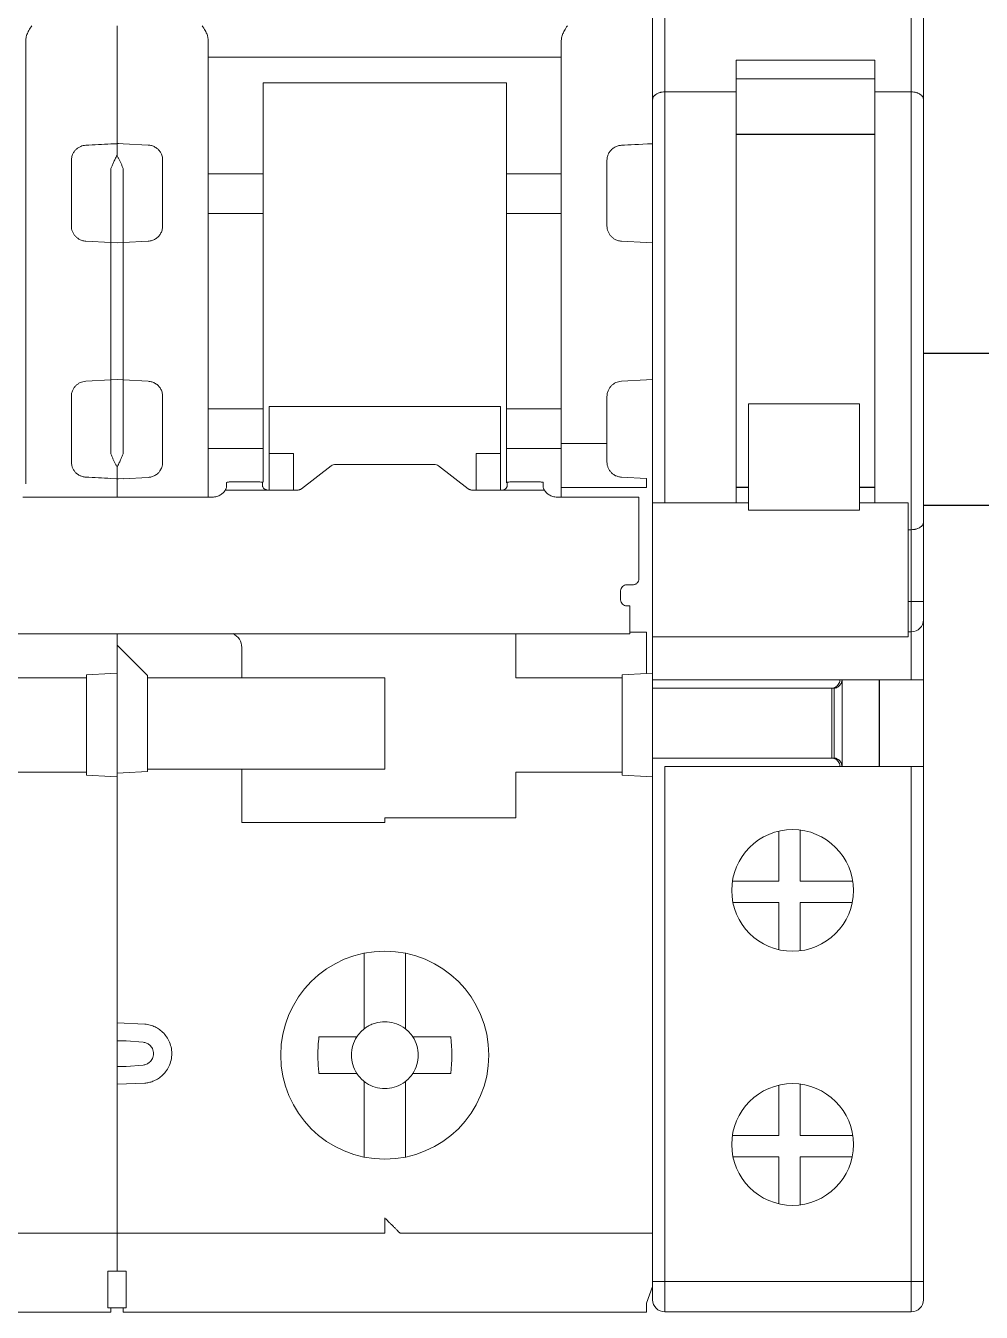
# Model space of a CAD drawing. Header units: millimetres. Extents: x 42222 to 59290, y 36233 to 38835.
# Drawn here: x 52105.05 to 52136.45, y 37369.91 to 37412.19 of the extents above; entities that cross this region are included whole.
import ezdxf

# ---------------------------------------------------------------- set-up
doc = ezdxf.new("R2010")
doc.units = ezdxf.units.MM
doc.set_wipeout_variables(frame=1)
doc.layers.add('004-PI-DIN Šina', color=3, linetype='Continuous')
doc.layers.add('SI-ORMAR-Oprema', color=30, linetype='Continuous', lineweight=5)

# ---------------------------------------------------------------- blocks, each defined once
blk = doc.blocks.new('*U138')
blk.add_lwpolyline([(540, -17.5), (540, 17.5), (0, 17.5), (0, -17.5)], close=True)
blk.add_lwpolyline([(0, -12.5), (540, -12.5)])
blk = doc.blocks.new('5SY4206')
blk.add_wipeout([(27361.124, 37300.705), (27361.124, 37302.455), (27361.324, 37303.004), (27361.324, 37303.305), (27378.524, 37303.305), (27378.524, 37303.155), (27378.924, 37303.155), (27378.924, 37303.305), (27396.124, 37303.305), (27396.324, 37302.455), (27396.324, 37214.355), (27396.124, 37213.805), (27396.124, 37213.505), (27378.924, 37213.505), (27378.924, 37213.655), (27378.524, 37213.655), (27378.524, 37213.505), (27361.324, 37213.505), (27361.324, 37213.806), (27361.124, 37214.355)])
for p, q in [((27378.724, 37255.788), (27378.724, 37254.546)), ((27393.324, 37254.757), (27381.724, 37254.757)), ((27378.724, 37254.546), (27378.724, 37251.912)), ((27383.524, 37253.086), (27383.524, 37253.911)), ((27391.524, 37253.911), (27383.524, 37253.911)), ((27391.524, 37253.911), (27391.524, 37253.086)), ((27383.524, 37253.086), (27383.524, 37250.922)), ((27391.524, 37250.922), (27391.524, 37253.086)), ((27378.524, 37251.902), (27378.705, 37251.911)), ((27378.77, 37251.912), (27378.742, 37251.913)), ((27378.924, 37251.907), (27378.77, 37251.912)), ((27379.75, 37251.866), (27378.924, 37251.909)), ((27379.75, 37251.866), (27379.75, 37251.86)), ((27396.324, 37251.529), (27396.324, 37248.655)), ((27378.524, 37251.093), (27378.524, 37248.665)), ((27378.924, 37248.664), (27378.924, 37251.095)), ((27381.724, 37250.922), (27383.524, 37250.922)), ((27383.524, 37250.922), (27383.524, 37249.611)), ((27391.524, 37249.611), (27391.524, 37250.922)), ((27391.524, 37250.922), (27393.324, 37250.922)), ((27383.524, 37249.611), (27381.724, 37249.611)), ((27383.524, 37249.611), (27383.524, 37243.199)), ((27391.524, 37243.199), (27391.524, 37249.611)), ((27393.324, 37249.611), (27391.524, 37249.611)), ((27378.524, 37248.665), (27377.698, 37248.709)), ((27378.524, 37248.665), (27378.724, 37248.655)), ((27378.924, 37248.664), (27378.724, 37248.653)), ((27379.75, 37248.707), (27378.924, 37248.664)), ((27395.298, 37248.709), (27396.124, 37248.665)), ((27396.124, 37248.665), (27396.324, 37248.655)), ((27377.698, 37244.101), (27378.524, 37244.145)), ((27378.724, 37244.155), (27378.524, 37244.145)), ((27378.524, 37244.145), (27378.524, 37241.717)), ((27378.724, 37244.157), (27378.924, 37244.146)), ((27378.924, 37244.146), (27379.75, 37244.103)), ((27378.924, 37241.715), (27378.924, 37244.146)), ((27396.124, 37244.145), (27395.298, 37244.101)), ((27396.324, 37244.155), (27396.124, 37244.145)), ((27396.324, 37244.155), (27396.324, 37242.982)), ((27383.724, 37241.725), (27383.724, 37243.276)), ((27383.724, 37243.276), (27391.324, 37243.276)), ((27391.324, 37243.276), (27391.324, 37241.725)), ((27391.524, 37243.277), (27391.519, 37243.277)), ((27381.724, 37243.199), (27383.524, 37243.199)), ((27383.524, 37243.199), (27383.524, 37241.888)), ((27391.524, 37241.888), (27391.524, 37243.199)), ((27391.524, 37243.199), (27393.324, 37243.199)), ((27394.824, 37242.055), (27393.324, 37242.055)), ((27383.524, 37241.888), (27381.724, 37241.888)), ((27383.524, 37241.888), (27383.524, 37240.785)), ((27383.724, 37241.725), (27384.524, 37241.725)), ((27383.724, 37240.523), (27383.724, 37241.725)), ((27384.524, 37241.725), (27384.524, 37240.523)), ((27390.524, 37241.725), (27391.324, 37241.725)), ((27390.524, 37240.523), (27390.524, 37241.725)), ((27391.324, 37241.725), (27391.324, 37240.523)), ((27391.524, 37240.764), (27391.524, 37241.888)), ((27391.524, 37241.888), (27393.324, 37241.888)), ((27384.783, 37240.568), (27385.766, 37241.321)), ((27385.907, 37241.366), (27389.141, 37241.366)), ((27389.283, 37241.321), (27390.266, 37240.568)), ((27378.705, 37240.899), (27378.524, 37240.908)), ((27378.724, 37240.898), (27378.724, 37240.293)), ((27378.77, 37240.898), (27378.924, 37240.903)), ((27378.924, 37240.901), (27379.75, 37240.944)), ((27378.924, 37240.903), (27378.924, 37240.901)), ((27382.324, 37240.7), (27382.324, 37240.778)), ((27383.307, 37240.796), (27382.524, 37240.796)), ((27383.507, 37240.778), (27383.507, 37240.7)), ((27391.541, 37240.7), (27391.541, 37240.778)), ((27392.525, 37240.796), (27391.741, 37240.796)), ((27392.725, 37240.778), (27392.725, 37240.7)), ((27393.324, 37240.305), (27393.324, 37240.728)), ((27395.298, 37240.952), (27396.124, 37240.908)), ((27381.724, 37240.576), (27381.724, 37240.293)), ((27382.282, 37240.523), (27383.707, 37240.523)), ((27384.641, 37240.523), (27383.707, 37240.523)), ((27391.341, 37240.523), (27390.407, 37240.523)), ((27392.766, 37240.523), (27391.341, 37240.523)), ((27396.124, 37240.608), (27393.324, 37240.608)), ((27375.625, 37240.293), (27381.824, 37240.293)), ((27393.225, 37240.293), (27395.874, 37240.293)), ((27395.874, 37240.293), (27395.874, 37239.68)), ((27395.874, 37237.615), (27395.874, 37239.023)), ((27395.674, 37237.415), (27395.474, 37237.415)), ((27395.274, 37237.216), (27395.274, 37236.917)), ((27396.324, 37237.022), (27396.324, 37236.855)), ((27395.474, 37236.718), (27395.574, 37236.718)), ((27395.574, 37236.628), (27395.574, 37236.718)), ((27396.324, 37236.705), (27396.324, 37234.507)), ((27365.974, 37235.807), (27391.474, 37235.807)), ((27378.724, 37235.807), (27378.724, 37235.431)), ((27391.474, 37235.807), (27395.575, 37235.807)), ((27391.824, 37235.807), (27391.824, 37234.355)), ((27396.124, 37235.855), (27395.574, 37235.855)), ((27396.124, 37235.855), (27396.124, 37234.497)), ((27378.724, 37235.431), (27378.924, 37235.231)), ((27378.724, 37234.507), (27378.724, 37235.431)), ((27378.924, 37235.231), (27379.724, 37234.431)), ((27382.824, 37234.355), (27382.824, 37235.355)), ((27377.724, 37234.455), (27378.524, 37234.497)), ((27377.724, 37234.455), (27377.724, 37234.355)), ((27378.724, 37234.507), (27378.524, 37234.497)), ((27378.724, 37234.507), (27378.724, 37231.255)), ((27379.724, 37234.431), (27379.724, 37234.355)), ((27395.324, 37234.455), (27396.124, 37234.497)), ((27395.324, 37234.355), (27395.324, 37234.455)), ((27396.324, 37234.507), (27396.124, 37234.497)), ((27396.324, 37234.507), (27396.324, 37231.103)), ((27374.624, 37234.355), (27377.724, 37234.355)), ((27377.724, 37234.355), (27377.724, 37231.255)), ((27379.724, 37234.355), (27382.824, 37234.355)), ((27379.724, 37234.355), (27379.724, 37231.355)), ((27383.224, 37234.355), (27382.824, 37234.355)), ((27387.524, 37234.355), (27383.224, 37234.355)), ((27387.524, 37231.355), (27387.524, 37234.355)), ((27392.224, 37234.355), (27391.824, 37234.355)), ((27392.224, 37234.355), (27395.324, 37234.355)), ((27395.324, 37231.255), (27395.324, 37234.355)), ((27396.329, 37232.055), (27396.324, 37232.055)), ((27377.724, 37231.255), (27374.624, 37231.255)), ((27377.724, 37231.155), (27377.724, 37231.255)), ((27378.524, 37231.113), (27377.724, 37231.155)), ((27378.524, 37231.113), (27378.724, 37231.103)), ((27378.724, 37231.226), (27378.724, 37231.255)), ((27378.724, 37231.226), (27378.924, 37231.237)), ((27378.724, 37231.226), (27378.724, 37231.103)), ((27378.724, 37223.331), (27378.724, 37231.103)), ((27379.724, 37231.279), (27378.924, 37231.237)), ((27379.724, 37231.355), (27379.724, 37231.279)), ((27382.824, 37231.355), (27379.724, 37231.355)), ((27382.824, 37229.605), (27382.824, 37231.355)), ((27382.824, 37231.355), (27383.224, 37231.355)), ((27383.224, 37231.355), (27387.524, 37231.355)), ((27392.224, 37231.255), (27391.824, 37231.255)), ((27391.824, 37229.755), (27391.824, 37231.255)), ((27392.224, 37231.255), (27395.324, 37231.255)), ((27395.324, 37231.155), (27395.324, 37231.255)), ((27396.124, 37231.113), (27395.324, 37231.155)), ((27396.324, 37231.103), (27396.124, 37231.113)), ((27396.324, 37231.103), (27396.324, 37216.955)), ((27387.524, 37229.755), (27387.524, 37229.605)), ((27387.524, 37229.755), (27391.824, 37229.755)), ((27387.524, 37229.605), (27382.824, 37229.605)), ((27396.324, 37227.455), (27396.329, 37227.455)), ((27386.849, 37225.306), (27386.849, 37225.231)), ((27386.849, 37225.231), (27386.849, 37223.111)), ((27388.199, 37225.231), (27388.199, 37225.306)), ((27388.199, 37222.824), (27388.199, 37225.231)), ((27378.724, 37223.331), (27378.724, 37220.679)), ((27379.634, 37222.976), (27378.724, 37223.014)), ((27385.36, 37222.555), (27386.218, 37222.555)), ((27389.688, 37222.555), (27388.83, 37222.555)), ((27379.024, 37222.427), (27379.582, 37222.379)), ((27379.024, 37221.583), (27379.582, 37221.631)), ((27386.218, 37221.355), (27385.36, 37221.355)), ((27389.688, 37221.355), (27388.83, 37221.355)), ((27378.724, 37220.996), (27379.634, 37221.034)), ((27378.724, 37216.955), (27378.724, 37220.679)), ((27386.849, 37220.799), (27386.849, 37218.679)), ((27388.199, 37218.679), (27388.199, 37220.799)), ((27386.849, 37218.679), (27386.849, 37218.604)), ((27388.199, 37218.604), (27388.199, 37218.679)), ((27378.724, 37216.955), (27378.724, 37214.855)), ((27396.324, 37216.955), (27396.324, 37214.355)), ((27378.724, 37216.105), (27370.424, 37216.105)), ((27387.524, 37216.105), (27378.724, 37216.105)), ((27396.324, 37216.105), (27388.024, 37216.105)), ((27379.024, 37214.855), (27378.424, 37214.855)), ((27396.324, 37214.355), (27396.124, 37213.805)), ((27378.524, 37213.505), (27373.744, 37213.505)), ((27378.524, 37213.655), (27378.424, 37213.655)), ((27378.924, 37213.655), (27378.524, 37213.655)), ((27379.024, 37213.655), (27378.924, 37213.655)), ((27383.724, 37213.505), (27378.924, 37213.505)), ((27383.724, 37213.505), (27391.344, 37213.505)), ((27396.124, 37213.505), (27391.344, 37213.505))]:
    blk.add_line(p, q)
blk.add_circle((27387.524, 37221.955), 3.418)
for centre, radius, start, end in [((27382.324, 37235.355), 0.5, 0, 64.7859), ((27387.524, 37221.955), 1.1, 136.9319, 146.9443), ((27387.524, 37221.955), 1.1, 135, 136.9319), ((27387.524, 37221.955), 1.1, 133.0681, 135), ((27387.524, 37221.955), 1.1, 123.0557, 133.0681), ((27387.524, 37221.955), 1.1, 46.9319, 56.9443), ((27387.524, 37221.955), 1.1, 45, 46.9319), ((27387.524, 37221.955), 1.1, 43.0681, 45), ((27387.524, 37221.955), 1.1, 33.0557, 43.0681), ((27387.524, 37221.955), 1.1, 213.0557, 223.0681), ((27387.524, 37221.955), 1.1, 316.9319, 326.9443), ((27387.524, 37221.955), 1.1, 223.0681, 225), ((27387.524, 37221.955), 1.1, 225, 226.9319), ((27387.524, 37221.955), 1.1, 226.9319, 236.9443), ((27387.524, 37221.955), 1.1, 303.0557, 313.0681), ((27387.524, 37221.955), 1.1, 313.0681, 315), ((27387.524, 37221.955), 1.1, 315, 316.9319)]:
    blk.add_arc(centre, radius, start, end)
for points, knots in [([(27375.724, 37255.298), (27375.725, 37255.319), (27375.727, 37255.362), (27375.742, 37255.429), (27375.763, 37255.495), (27375.793, 37255.562), (27375.844, 37255.661), (27375.891, 37255.735), (27375.924, 37255.788)], [0, 0, 0, 0, 0.117446, 0.242847, 0.378002, 0.506391, 0.652474, 1, 1, 1, 1]), ([(27381.524, 37255.788), (27381.558, 37255.735), (27381.605, 37255.66), (27381.656, 37255.561), (27381.69, 37255.484), (27381.717, 37255.397), (27381.722, 37255.33), (27381.724, 37255.298)], [0, 0, 0, 0, 0.350596, 0.493868, 0.625405, 0.821427, 1, 1, 1, 1]), ([(27393.324, 37255.298), (27393.325, 37255.319), (27393.327, 37255.362), (27393.342, 37255.429), (27393.363, 37255.495), (27393.393, 37255.562), (27393.444, 37255.661), (27393.491, 37255.735), (27393.524, 37255.788)], [0, 0, 0, 0, 0.117336, 0.242611, 0.377617, 0.505972, 0.652001, 1, 1, 1, 1]), ([(27396.324, 37255.788), (27396.324, 37255.756), (27396.324, 37255.691), (27396.324, 37255.596), (27396.324, 37255.501), (27396.324, 37255.374), (27396.324, 37255.217), (27396.324, 37255.041), (27396.324, 37254.881), (27396.324, 37254.744), (27396.324, 37254.629), (27396.324, 37254.574), (27396.324, 37254.546)], [0, 0, 0, 0, 0.061391, 0.122427, 0.18342, 0.24468, 0.372209, 0.500076, 0.627605, 0.755472, 0.877481, 1, 1, 1, 1]), ([(27375.724, 37255.144), (27375.724, 37255.154), (27375.724, 37255.173), (27375.724, 37255.209), (27375.724, 37255.25), (27375.724, 37255.282), (27375.724, 37255.298)], [0, 0, 0, 0, 0.251193, 0.5, 0.748807, 1, 1, 1, 1]), ([(27375.724, 37252.082), (27375.724, 37252.166), (27375.724, 37252.332), (27375.724, 37252.574), (27375.724, 37252.808), (27375.724, 37253.036), (27375.724, 37253.256), (27375.724, 37253.469), (27375.724, 37253.674), (27375.724, 37253.938), (27375.724, 37254.248), (27375.724, 37254.584), (27375.724, 37254.887), (27375.724, 37255.058), (27375.724, 37255.144)], [0, 0, 0, 0, 0.062754, 0.125301, 0.187708, 0.250043, 0.312375, 0.374772, 0.437302, 0.500033, 0.625237, 0.749935, 0.874674, 1, 1, 1, 1]), ([(27381.724, 37255.298), (27381.724, 37255.282), (27381.724, 37255.25), (27381.724, 37255.209), (27381.724, 37255.173), (27381.724, 37255.154), (27381.724, 37255.144)], [0, 0, 0, 0, 0.251193, 0.5, 0.748807, 1, 1, 1, 1]), ([(27381.724, 37255.144), (27381.724, 37255.104), (27381.724, 37255.023), (27381.724, 37254.891), (27381.724, 37254.752), (27381.724, 37254.604), (27381.724, 37254.448), (27381.724, 37254.284), (27381.724, 37254.112), (27381.724, 37253.871), (27381.724, 37253.552), (27381.724, 37253.141), (27381.724, 37252.703), (27381.724, 37252.391), (27381.724, 37252.234)], [0, 0, 0, 0, 0.062736, 0.125281, 0.187695, 0.250043, 0.312387, 0.374792, 0.437318, 0.500031, 0.625212, 0.749931, 0.874692, 1, 1, 1, 1]), ([(27393.324, 37255.144), (27393.324, 37255.154), (27393.324, 37255.173), (27393.324, 37255.209), (27393.324, 37255.25), (27393.324, 37255.282), (27393.324, 37255.298)], [0, 0, 0, 0, 0.251193, 0.5, 0.748807, 1, 1, 1, 1]), ([(27393.324, 37252.082), (27393.324, 37252.166), (27393.324, 37252.332), (27393.324, 37252.574), (27393.324, 37252.808), (27393.324, 37253.036), (27393.324, 37253.256), (27393.324, 37253.469), (27393.324, 37253.674), (27393.324, 37253.938), (27393.324, 37254.248), (27393.324, 37254.584), (27393.324, 37254.887), (27393.324, 37255.058), (27393.324, 37255.144)], [0, 0, 0, 0, 0.062754, 0.125301, 0.187708, 0.250043, 0.312375, 0.374772, 0.437302, 0.500033, 0.625237, 0.749935, 0.874674, 1, 1, 1, 1]), ([(27396.324, 37254.546), (27396.324, 37254.509), (27396.324, 37254.436), (27396.324, 37254.316), (27396.324, 37254.189), (27396.324, 37254.055), (27396.324, 37253.914), (27396.324, 37253.765), (27396.324, 37253.609), (27396.324, 37253.391), (27396.324, 37253.102), (27396.324, 37252.73), (27396.324, 37252.335), (27396.324, 37252.052), (27396.324, 37251.911)], [0, 0, 0, 0, 0.062728, 0.125272, 0.18769, 0.250045, 0.312396, 0.374803, 0.437328, 0.500029, 0.625194, 0.749922, 0.874696, 1, 1, 1, 1]), ([(27381.724, 37252.234), (27381.724, 37252.17), (27381.724, 37252.042), (27381.724, 37251.844), (27381.724, 37251.641), (27381.724, 37251.434), (27381.724, 37251.221), (27381.724, 37251.004), (27381.724, 37250.783), (27381.724, 37250.632), (27381.724, 37250.556)], [0, 0, 0, 0, 0.12575, 0.250858, 0.375537, 0.5, 0.624463, 0.749142, 0.87425, 1, 1, 1, 1]), ([(27375.724, 37250.689), (27375.724, 37250.76), (27375.724, 37250.902), (27375.724, 37251.11), (27375.724, 37251.314), (27375.724, 37251.513), (27375.724, 37251.708), (27375.724, 37251.898), (27375.724, 37252.021), (27375.724, 37252.082)], [0, 0, 0, 0, 0.143512, 0.28637, 0.428834, 0.571166, 0.71363, 0.856488, 1, 1, 1, 1]), ([(27377.224, 37251.359), (27377.225, 37251.382), (27377.227, 37251.427), (27377.241, 37251.493), (27377.267, 37251.567), (27377.309, 37251.644), (27377.372, 37251.718), (27377.446, 37251.778), (27377.527, 37251.821), (27377.611, 37251.849), (27377.669, 37251.855), (27377.698, 37251.858)], [0, 0, 0, 0, 0.093221, 0.185813, 0.279137, 0.41434, 0.546905, 0.668022, 0.785627, 0.893606, 1, 1, 1, 1]), ([(27380.224, 37251.368), (27380.223, 37251.39), (27380.222, 37251.435), (27380.207, 37251.502), (27380.182, 37251.575), (27380.139, 37251.652), (27380.07, 37251.734), (27379.978, 37251.803), (27379.866, 37251.852), (27379.788, 37251.861), (27379.75, 37251.866)], [0, 0, 0, 0, 0.092601, 0.18543, 0.278489, 0.413813, 0.545287, 0.709927, 0.860804, 1, 1, 1, 1]), ([(27393.324, 37250.689), (27393.324, 37250.76), (27393.324, 37250.902), (27393.324, 37251.11), (27393.324, 37251.314), (27393.324, 37251.513), (27393.324, 37251.708), (27393.324, 37251.898), (27393.324, 37252.021), (27393.324, 37252.082)], [0, 0, 0, 0, 0.143512, 0.28637, 0.428834, 0.571166, 0.71363, 0.856488, 1, 1, 1, 1]), ([(27395.298, 37251.858), (27395.28, 37251.857), (27395.242, 37251.854), (27395.186, 37251.841), (27395.131, 37251.821), (27395.076, 37251.795), (27395.024, 37251.76), (27394.969, 37251.713), (27394.911, 37251.647), (27394.863, 37251.56), (27394.83, 37251.46), (27394.826, 37251.393), (27394.824, 37251.359)], [0, 0, 0, 0, 0.067869, 0.138425, 0.211987, 0.288836, 0.369219, 0.453352, 0.573685, 0.721104, 0.860335, 1, 1, 1, 1]), ([(27378.524, 37251.093), (27378.537, 37251.124), (27378.564, 37251.194), (27378.61, 37251.3), (27378.664, 37251.416), (27378.703, 37251.49), (27378.724, 37251.529)], [0, 0, 0, 0, 0.193415, 0.424448, 0.693252, 1, 1, 1, 1]), ([(27378.924, 37251.095), (27378.912, 37251.126), (27378.887, 37251.19), (27378.848, 37251.281), (27378.808, 37251.368), (27378.766, 37251.452), (27378.738, 37251.504), (27378.724, 37251.53)], [0, 0, 0, 0, 0.194202, 0.390464, 0.589612, 0.792498, 1, 1, 1, 1]), ([(27394.824, 37251.359), (27394.824, 37251.293), (27394.824, 37251.162), (27394.824, 37250.961), (27394.824, 37250.824), (27394.824, 37250.755)], [0, 0, 0, 0, 0.333419, 0.666581, 1, 1, 1, 1]), ([(27375.724, 37242.121), (27375.724, 37242.235), (27375.724, 37242.463), (27375.724, 37242.809), (27375.724, 37243.157), (27375.724, 37243.507), (27375.724, 37243.86), (27375.724, 37244.457), (27375.724, 37245.305), (27375.724, 37246.405), (27375.724, 37247.505), (27375.724, 37248.472), (27375.724, 37249.303), (27375.724, 37250.003), (27375.724, 37250.46), (27375.724, 37250.689)], [0, 0, 0, 0, 0.041431, 0.082793, 0.124119, 0.165441, 0.206793, 0.248207, 0.374079, 0.500012, 0.625883, 0.751817, 0.834548, 0.917188, 1, 1, 1, 1]), ([(27381.724, 37250.556), (27381.724, 37250.446), (27381.724, 37250.224), (27381.724, 37249.889), (27381.724, 37249.551), (27381.724, 37249.211), (27381.724, 37248.868), (27381.724, 37248.29), (27381.724, 37247.469), (27381.724, 37246.405), (27381.724, 37245.341), (27381.724, 37244.405), (27381.724, 37243.599), (27381.724, 37242.919), (27381.724, 37242.476), (27381.724, 37242.254)], [0, 0, 0, 0, 0.041447, 0.082829, 0.124176, 0.16552, 0.206891, 0.248321, 0.374134, 0.500011, 0.625824, 0.751702, 0.834467, 0.91715, 1, 1, 1, 1]), ([(27393.324, 37242.121), (27393.324, 37242.235), (27393.324, 37242.463), (27393.324, 37242.809), (27393.324, 37243.157), (27393.324, 37243.507), (27393.324, 37243.86), (27393.324, 37244.457), (27393.324, 37245.305), (27393.324, 37246.405), (27393.324, 37247.505), (27393.324, 37248.472), (27393.324, 37249.303), (27393.324, 37250.003), (27393.324, 37250.46), (27393.324, 37250.689)], [0, 0, 0, 0, 0.041431, 0.082793, 0.124119, 0.165441, 0.206793, 0.248207, 0.374079, 0.500012, 0.625883, 0.751817, 0.834548, 0.917188, 1, 1, 1, 1]), ([(27394.824, 37250.755), (27394.824, 37250.654), (27394.824, 37250.451), (27394.824, 37250.143), (27394.824, 37249.834), (27394.824, 37249.522), (27394.824, 37249.313), (27394.824, 37249.208)], [0, 0, 0, 0, 0.200123, 0.400061, 0.599939, 0.799877, 1, 1, 1, 1]), ([(27377.698, 37248.709), (27377.677, 37248.71), (27377.635, 37248.714), (27377.574, 37248.73), (27377.506, 37248.756), (27377.433, 37248.798), (27377.361, 37248.86), (27377.301, 37248.935), (27377.258, 37249.02), (27377.229, 37249.112), (27377.226, 37249.176), (27377.224, 37249.208)], [0, 0, 0, 0, 0.082209, 0.16366, 0.245689, 0.369303, 0.493372, 0.618767, 0.744744, 0.872104, 1, 1, 1, 1]), ([(27379.75, 37248.707), (27379.771, 37248.709), (27379.812, 37248.712), (27379.873, 37248.727), (27379.931, 37248.75), (27379.987, 37248.779), (27380.039, 37248.816), (27380.098, 37248.87), (27380.16, 37248.951), (27380.213, 37249.069), (27380.22, 37249.159), (27380.224, 37249.206)], [0, 0, 0, 0, 0.080411, 0.161533, 0.243405, 0.326066, 0.409552, 0.493901, 0.642123, 0.810797, 1, 1, 1, 1]), ([(27395.298, 37248.709), (27395.277, 37248.71), (27395.235, 37248.714), (27395.174, 37248.73), (27395.106, 37248.756), (27395.033, 37248.798), (27394.961, 37248.86), (27394.901, 37248.935), (27394.858, 37249.02), (27394.829, 37249.112), (27394.826, 37249.176), (27394.824, 37249.208)], [0, 0, 0, 0, 0.082209, 0.16366, 0.245689, 0.369303, 0.493372, 0.618767, 0.744744, 0.872104, 1, 1, 1, 1]), ([(27378.524, 37248.665), (27378.524, 37248.558), (27378.524, 37248.345), (27378.524, 37248.023), (27378.524, 37247.701), (27378.524, 37247.378), (27378.524, 37247.054), (27378.524, 37246.73), (27378.524, 37246.324), (27378.524, 37245.837), (27378.524, 37245.271), (27378.524, 37244.706), (27378.524, 37244.332), (27378.524, 37244.145)], [0, 0, 0, 0, 0.071556, 0.142997, 0.214365, 0.285706, 0.357065, 0.428486, 0.500013, 0.625062, 0.749916, 0.874816, 1, 1, 1, 1]), ([(27396.324, 37248.655), (27396.324, 37248.549), (27396.324, 37248.336), (27396.324, 37248.016), (27396.324, 37247.696), (27396.324, 37247.374), (27396.324, 37247.052), (27396.324, 37246.729), (27396.324, 37246.324), (27396.324, 37245.839), (27396.324, 37245.275), (27396.324, 37244.713), (27396.324, 37244.341), (27396.324, 37244.155)], [0, 0, 0, 0, 0.071572, 0.143012, 0.214372, 0.285701, 0.357051, 0.428472, 0.500015, 0.625079, 0.749917, 0.8748, 1, 1, 1, 1]), ([(27380.224, 37243.604), (27380.223, 37243.628), (27380.221, 37243.675), (27380.206, 37243.743), (27380.183, 37243.805), (27380.155, 37243.86), (27380.122, 37243.908), (27380.07, 37243.969), (27379.99, 37244.033), (27379.874, 37244.088), (27379.791, 37244.098), (27379.75, 37244.103)], [0, 0, 0, 0, 0.097376, 0.189595, 0.276665, 0.358598, 0.435408, 0.507112, 0.674555, 0.83875, 1, 1, 1, 1]), ([(27377.224, 37243.602), (27377.225, 37243.623), (27377.227, 37243.666), (27377.239, 37243.729), (27377.263, 37243.799), (27377.302, 37243.875), (27377.361, 37243.95), (27377.433, 37244.012), (27377.515, 37244.059), (27377.604, 37244.091), (27377.667, 37244.098), (27377.698, 37244.101)], [0, 0, 0, 0, 0.085573, 0.170275, 0.255463, 0.381339, 0.506835, 0.630803, 0.754517, 0.877108, 1, 1, 1, 1]), ([(27394.824, 37243.602), (27394.825, 37243.623), (27394.827, 37243.666), (27394.839, 37243.729), (27394.863, 37243.799), (27394.902, 37243.875), (27394.961, 37243.95), (27395.033, 37244.012), (27395.115, 37244.059), (27395.204, 37244.091), (27395.267, 37244.098), (27395.298, 37244.101)], [0, 0, 0, 0, 0.085573, 0.170275, 0.255463, 0.381339, 0.506835, 0.630803, 0.754517, 0.877108, 1, 1, 1, 1]), ([(27394.824, 37243.602), (27394.824, 37243.497), (27394.824, 37243.288), (27394.824, 37242.976), (27394.824, 37242.667), (27394.824, 37242.359), (27394.824, 37242.156), (27394.824, 37242.055)], [0, 0, 0, 0, 0.200123, 0.400061, 0.599939, 0.799877, 1, 1, 1, 1]), ([(27396.324, 37243.005), (27396.324, 37242.991), (27396.324, 37242.963), (27396.324, 37242.74), (27396.324, 37242.392), (27396.324, 37241.935), (27396.324, 37241.553), (27396.324, 37241.281)], [0, 0, 0, 0, 0.201961, 0.403921, 0.605881, 0.807842, 1, 1, 1, 1]), ([(27375.724, 37240.728), (27375.724, 37240.789), (27375.724, 37240.912), (27375.724, 37241.102), (27375.724, 37241.297), (27375.724, 37241.496), (27375.724, 37241.7), (27375.724, 37241.908), (27375.724, 37242.05), (27375.724, 37242.121)], [0, 0, 0, 0, 0.143512, 0.28637, 0.428834, 0.571166, 0.71363, 0.856488, 1, 1, 1, 1]), ([(27381.724, 37242.254), (27381.724, 37242.178), (27381.724, 37242.027), (27381.724, 37241.806), (27381.724, 37241.589), (27381.724, 37241.376), (27381.724, 37241.169), (27381.724, 37240.966), (27381.724, 37240.768), (27381.724, 37240.64), (27381.724, 37240.576)], [0, 0, 0, 0, 0.12575, 0.250858, 0.375537, 0.5, 0.624463, 0.749142, 0.87425, 1, 1, 1, 1]), ([(27393.324, 37240.728), (27393.324, 37240.789), (27393.324, 37240.912), (27393.324, 37241.102), (27393.324, 37241.297), (27393.324, 37241.496), (27393.324, 37241.7), (27393.324, 37241.908), (27393.324, 37242.05), (27393.324, 37242.121)], [0, 0, 0, 0, 0.143512, 0.28637, 0.428834, 0.571166, 0.71363, 0.856488, 1, 1, 1, 1]), ([(27394.824, 37242.055), (27394.824, 37241.986), (27394.824, 37241.849), (27394.824, 37241.648), (27394.824, 37241.517), (27394.824, 37241.451)], [0, 0, 0, 0, 0.333419, 0.666581, 1, 1, 1, 1]), ([(27378.524, 37241.717), (27378.537, 37241.685), (27378.562, 37241.622), (27378.601, 37241.531), (27378.641, 37241.443), (27378.682, 37241.359), (27378.71, 37241.307), (27378.724, 37241.281)], [0, 0, 0, 0, 0.1942, 0.390457, 0.5896, 0.792488, 1, 1, 1, 1]), ([(27378.924, 37241.715), (27378.912, 37241.684), (27378.884, 37241.615), (27378.838, 37241.509), (27378.784, 37241.392), (27378.745, 37241.319), (27378.724, 37241.28)], [0, 0, 0, 0, 0.193384, 0.424408, 0.693222, 1, 1, 1, 1]), ([(27377.698, 37240.952), (27377.679, 37240.953), (27377.64, 37240.957), (27377.584, 37240.97), (27377.518, 37240.993), (27377.446, 37241.032), (27377.372, 37241.092), (27377.309, 37241.166), (27377.262, 37241.253), (27377.23, 37241.349), (27377.226, 37241.417), (27377.224, 37241.451)], [0, 0, 0, 0, 0.070996, 0.142095, 0.214573, 0.332083, 0.453298, 0.585758, 0.72107, 0.860537, 1, 1, 1, 1]), ([(27379.75, 37240.944), (27379.769, 37240.946), (27379.807, 37240.949), (27379.863, 37240.962), (27379.919, 37240.981), (27379.973, 37241.008), (27380.026, 37241.043), (27380.083, 37241.091), (27380.146, 37241.166), (27380.193, 37241.259), (27380.22, 37241.356), (27380.223, 37241.413), (27380.224, 37241.442)], [0, 0, 0, 0, 0.068374, 0.139376, 0.213318, 0.290476, 0.371092, 0.45538, 0.587276, 0.76147, 0.88059, 1, 1, 1, 1]), ([(27395.298, 37240.952), (27395.279, 37240.953), (27395.24, 37240.957), (27395.184, 37240.97), (27395.118, 37240.993), (27395.046, 37241.032), (27394.972, 37241.092), (27394.909, 37241.166), (27394.862, 37241.253), (27394.83, 37241.349), (27394.826, 37241.417), (27394.824, 37241.451)], [0, 0, 0, 0, 0.070997, 0.142096, 0.214572, 0.332081, 0.453288, 0.585757, 0.721078, 0.860541, 1, 1, 1, 1]), ([(27382.324, 37240.778), (27382.324, 37240.783), (27382.346, 37240.787), (27382.42, 37240.794), (27382.472, 37240.796), (27382.524, 37240.796)], [0, 0, 0, 0, 0.5, 0.5, 1, 1, 1, 1]), ([(27383.507, 37240.778), (27383.506, 37240.779), (27383.505, 37240.782), (27383.493, 37240.785), (27383.475, 37240.788), (27383.442, 37240.791), (27383.386, 37240.795), (27383.334, 37240.795), (27383.307, 37240.796)], [0, 0, 0, 0, 0.128148, 0.251094, 0.373747, 0.501054, 0.748354, 1, 1, 1, 1]), ([(27391.541, 37240.778), (27391.541, 37240.783), (27391.563, 37240.787), (27391.637, 37240.794), (27391.689, 37240.796), (27391.741, 37240.796)], [0, 0, 0, 0, 0.5, 0.5, 1, 1, 1, 1]), ([(27392.725, 37240.778), (27392.724, 37240.779), (27392.722, 37240.782), (27392.711, 37240.785), (27392.692, 37240.788), (27392.659, 37240.791), (27392.604, 37240.795), (27392.551, 37240.795), (27392.525, 37240.796)], [0, 0, 0, 0, 0.128148, 0.251094, 0.373747, 0.501054, 0.748354, 1, 1, 1, 1]), ([(27396.324, 37240.899), (27396.324, 37240.828), (27396.324, 37240.685), (27396.324, 37240.479), (27396.324, 37240.278), (27396.324, 37240.083), (27396.324, 37239.894), (27396.324, 37239.711), (27396.324, 37239.535), (27396.324, 37239.308), (27396.324, 37239.042), (27396.324, 37238.751), (27396.324, 37238.488), (27396.324, 37238.339), (27396.324, 37238.264)], [0, 0, 0, 0, 0.062728, 0.125272, 0.18769, 0.250045, 0.312396, 0.374803, 0.437328, 0.500029, 0.625194, 0.749922, 0.874696, 1, 1, 1, 1]), ([(27382.282, 37240.523), (27382.271, 37240.506), (27382.25, 37240.473), (27382.207, 37240.428), (27382.157, 37240.388), (27382.08, 37240.344), (27381.969, 37240.302), (27381.873, 37240.296), (27381.824, 37240.293)], [0, 0, 0, 0, 0.126929, 0.250928, 0.374602, 0.500576, 0.748126, 1, 1, 1, 1]), ([(27382.324, 37240.649), (27382.323, 37240.641), (27382.323, 37240.624), (27382.314, 37240.593), (27382.302, 37240.559), (27382.289, 37240.535), (27382.282, 37240.523)], [0, 0, 0, 0, 0.256458, 0.506841, 0.753776, 1, 1, 1, 1]), ([(27383.707, 37240.523), (27383.694, 37240.524), (27383.667, 37240.525), (27383.628, 37240.534), (27383.594, 37240.548), (27383.554, 37240.572), (27383.515, 37240.61), (27383.51, 37240.636), (27383.507, 37240.649)], [0, 0, 0, 0, 0.128818, 0.251822, 0.37424, 0.501366, 0.746636, 1, 1, 1, 1]), ([(27384.783, 37240.568), (27384.773, 37240.561), (27384.753, 37240.548), (27384.718, 37240.534), (27384.681, 37240.525), (27384.655, 37240.524), (27384.641, 37240.523)], [0, 0, 0, 0, 0.25487, 0.5, 0.74513, 1, 1, 1, 1]), ([(27390.407, 37240.523), (27390.394, 37240.524), (27390.368, 37240.525), (27390.33, 37240.534), (27390.295, 37240.548), (27390.276, 37240.561), (27390.266, 37240.568)], [0, 0, 0, 0, 0.25487, 0.5, 0.74513, 1, 1, 1, 1]), ([(27391.541, 37240.649), (27391.541, 37240.643), (27391.539, 37240.63), (27391.528, 37240.609), (27391.51, 37240.587), (27391.477, 37240.56), (27391.422, 37240.53), (27391.368, 37240.525), (27391.341, 37240.523)], [0, 0, 0, 0, 0.130698, 0.254597, 0.376443, 0.501216, 0.749391, 1, 1, 1, 1]), ([(27392.766, 37240.523), (27392.76, 37240.535), (27392.747, 37240.559), (27392.734, 37240.593), (27392.726, 37240.624), (27392.725, 37240.641), (27392.725, 37240.649)], [0, 0, 0, 0, 0.246224, 0.493159, 0.743542, 1, 1, 1, 1]), ([(27393.225, 37240.293), (27393.2, 37240.294), (27393.152, 37240.296), (27393.081, 37240.308), (27393.013, 37240.328), (27392.929, 37240.363), (27392.835, 37240.425), (27392.789, 37240.49), (27392.766, 37240.523)], [0, 0, 0, 0, 0.126929, 0.250928, 0.374602, 0.500576, 0.748126, 1, 1, 1, 1]), ([(27396.324, 37238.264), (27396.324, 37238.251), (27396.324, 37238.224), (27396.324, 37238.177), (27396.324, 37238.124), (27396.324, 37238.044), (27396.324, 37237.929), (27396.324, 37237.769), (27396.324, 37237.593), (27396.324, 37237.407), (27396.324, 37237.215), (27396.324, 37237.086), (27396.324, 37237.022)], [0, 0, 0, 0, 0.061391, 0.122427, 0.18342, 0.24468, 0.372209, 0.500076, 0.627605, 0.755472, 0.877481, 1, 1, 1, 1]), ([(27395.474, 37237.415), (27395.422, 37237.415), (27395.37, 37237.394), (27395.296, 37237.32), (27395.274, 37237.268), (27395.274, 37237.216)], [0, 0, 0, 0, 0.5, 0.5, 1, 1, 1, 1]), ([(27395.674, 37237.415), (27395.688, 37237.416), (27395.714, 37237.418), (27395.752, 37237.429), (27395.786, 37237.448), (27395.826, 37237.481), (27395.866, 37237.536), (27395.871, 37237.588), (27395.874, 37237.615)], [0, 0, 0, 0, 0.128148, 0.251094, 0.373747, 0.501054, 0.748354, 1, 1, 1, 1]), ([(27395.274, 37236.917), (27395.274, 37236.865), (27395.296, 37236.813), (27395.37, 37236.74), (27395.422, 37236.718), (27395.474, 37236.718)], [0, 0, 0, 0, 0.5, 0.5, 1, 1, 1, 1]), ([(27395.574, 37236.628), (27395.574, 37236.512), (27395.574, 37236.279), (27395.574, 37236.002), (27395.574, 37235.83), (27395.574, 37235.822), (27395.575, 37235.807)], [0, 0, 0, 0, 0.264619, 0.529237, 0.793855, 1, 1, 1, 1]), ([(27396.324, 37236.855), (27396.324, 37236.842), (27396.324, 37236.816), (27396.324, 37236.779), (27396.324, 37236.743), (27396.324, 37236.711), (27396.324, 37236.707), (27396.324, 37236.705)], [0, 0, 0, 0, 0.169382, 0.332374, 0.500748, 0.7482, 1, 1, 1, 1]), ([(27379.634, 37222.976), (27379.664, 37222.973), (27379.725, 37222.966), (27379.813, 37222.945), (27379.924, 37222.908), (27380.052, 37222.846), (27380.197, 37222.741), (27380.328, 37222.603), (27380.436, 37222.427), (27380.508, 37222.225), (27380.532, 37222.005), (27380.508, 37221.785), (27380.437, 37221.584), (27380.328, 37221.407), (27380.198, 37221.269), (27380.052, 37221.164), (27379.91, 37221.095), (27379.77, 37221.051), (27379.679, 37221.04), (27379.634, 37221.034)], [0, 0, 0, 0, 0.031513, 0.062834, 0.094232, 0.152293, 0.210532, 0.279327, 0.348301, 0.424071, 0.50002, 0.57579, 0.651739, 0.720534, 0.789508, 0.847569, 0.905809, 0.95275, 1, 1, 1, 1]), ([(27388.124, 37222.877), (27388.035, 37222.935), (27387.937, 37222.979), (27387.734, 37223.039), (27387.631, 37223.055), (27387.418, 37223.055), (27387.314, 37223.039), (27387.162, 37222.995), (27387.112, 37222.976), (27387.04, 37222.943), (27387.016, 37222.931), (27386.981, 37222.912), (27386.969, 37222.905), (27386.952, 37222.895), (27386.944, 37222.89), (27386.935, 37222.884), (27386.93, 37222.881), (27386.926, 37222.88), (27386.924, 37222.877)], [0, 0, 0, 0, 0.25, 0.25, 0.5, 0.5, 0.75, 0.75, 0.875, 0.875, 0.9375, 0.9375, 0.96875, 0.96875, 0.984375, 0.992187, 0.992187, 1, 1, 1, 1]), ([(27385.36, 37222.555), (27385.336, 37222.356), (27385.324, 37222.155), (27385.324, 37221.855), (27385.327, 37221.755), (27385.336, 37221.605), (27385.34, 37221.555), (27385.347, 37221.48), (27385.351, 37221.442), (27385.355, 37221.399), (27385.358, 37221.377), (27385.359, 37221.367), (27385.36, 37221.361), (27385.362, 37221.358), (27385.36, 37221.355)], [0, 0, 0, 0, 0.5, 0.5, 0.75, 0.75, 0.875, 0.875, 0.9375, 0.96875, 0.984375, 0.992188, 0.992188, 1, 1, 1, 1]), ([(27386.602, 37222.555), (27386.486, 37222.377), (27386.424, 37222.168), (27386.424, 37221.743), (27386.486, 37221.533), (27386.602, 37221.355)], [0, 0, 0, 0, 0.5, 0.5, 1, 1, 1, 1]), ([(27388.446, 37221.355), (27388.562, 37221.534), (27388.624, 37221.743), (27388.624, 37222.166), (27388.563, 37222.377), (27388.446, 37222.555)], [0, 0, 0, 0, 0.5, 0.5, 1, 1, 1, 1]), ([(27378.724, 37222.427), (27378.724, 37222.427), (27378.754, 37222.427), (27378.871, 37222.427), (27378.954, 37222.427), (27379.024, 37222.427)], [0, 0, 0, 0, 0.5, 0.5, 1, 1, 1, 1]), ([(27379.582, 37221.631), (27379.602, 37221.634), (27379.64, 37221.639), (27379.696, 37221.658), (27379.748, 37221.685), (27379.8, 37221.723), (27379.849, 37221.775), (27379.905, 37221.866), (27379.937, 37222.005), (27379.905, 37222.143), (27379.849, 37222.235), (27379.787, 37222.3), (27379.698, 37222.358), (27379.621, 37222.372), (27379.582, 37222.379)], [0, 0, 0, 0, 0.053559, 0.105722, 0.157796, 0.211095, 0.279916, 0.349203, 0.500308, 0.651412, 0.720233, 0.789521, 0.894347, 1, 1, 1, 1]), ([(27378.724, 37221.583), (27378.724, 37221.583), (27378.757, 37221.583), (27378.868, 37221.583), (27378.946, 37221.583), (27379.024, 37221.583)], [0, 0, 0, 0, 0.5, 0.5, 1, 1, 1, 1]), ([(27386.924, 37221.033), (27387.102, 37220.917), (27387.31, 37220.855), (27387.735, 37220.855), (27387.946, 37220.917), (27388.124, 37221.033)], [0, 0, 0, 0, 0.5, 0.5, 1, 1, 1, 1]), ([(27387.524, 37216.605), (27387.524, 37216.584), (27387.524, 37216.542), (27387.524, 37216.48), (27387.524, 37216.408), (27387.524, 37216.329), (27387.524, 37216.25), (27387.524, 37216.184), (27387.524, 37216.139), (27387.524, 37216.11), (27387.524, 37216.107), (27387.524, 37216.105)], [0, 0, 0, 0, 0.080758, 0.160392, 0.240099, 0.368585, 0.500066, 0.628554, 0.760036, 0.877963, 1, 1, 1, 1]), ([(27387.524, 37216.605), (27387.545, 37216.585), (27387.582, 37216.547), (27387.635, 37216.494), (27387.678, 37216.451), (27387.735, 37216.394), (27387.803, 37216.326), (27387.88, 37216.25), (27387.942, 37216.187), (27387.989, 37216.14), (27388.019, 37216.11), (27388.022, 37216.107), (27388.024, 37216.105)], [0, 0, 0, 0, 0.090531, 0.16862, 0.234268, 0.287481, 0.430984, 0.554468, 0.680793, 0.795506, 0.900919, 1, 1, 1, 1]), ([(27378.424, 37213.655), (27378.424, 37213.704), (27378.424, 37213.769), (27378.424, 37214.033), (27378.424, 37214.293), (27378.424, 37214.855)], [0.2858647, 0.2858647, 0.2858647, 0.2858647, 0.5, 0.5, 1, 1, 1, 1]), ([(27379.024, 37213.655), (27379.024, 37213.674), (27379.024, 37213.729), (27379.024, 37213.843), (27379.024, 37214.002), (27379.024, 37214.18), (27379.024, 37214.366), (27379.024, 37214.492), (27379.024, 37214.855)], [0.287427, 0.287427, 0.287427, 0.287427, 0.3699948, 0.5001298, 0.629921, 0.7600558, 0.879771, 1, 1, 1, 1]), ([(27396.124, 37213.505), (27396.124, 37213.505), (27396.124, 37213.559), (27396.124, 37213.695), (27396.124, 37213.748), (27396.124, 37213.805)], [0, 0, 0, 0, 0.5, 0.5, 0.737757, 0.737757, 0.737757, 0.737757]), ([(27378.524, 37213.505), (27378.524, 37213.514), (27378.524, 37213.531), (27378.524, 37213.598), (27378.524, 37213.654), (27378.524, 37213.655)], [0, 0, 0, 0, 0.494587, 0.989166, 1, 1, 1, 1]), ([(27378.924, 37213.655), (27378.924, 37213.654), (27378.924, 37213.598), (27378.924, 37213.531), (27378.924, 37213.514), (27378.924, 37213.505)], [0, 0, 0, 0, 0.010834, 0.505413, 1, 1, 1, 1])]:
    blk.add_open_spline(points, degree=3, knots=knots)
for points in [[(27377.698, 37251.858), (27377.973, 37251.873), (27378.249, 37251.887), (27378.524, 37251.902)], [(27378.705, 37251.911), (27378.711, 37251.911), (27378.718, 37251.911), (27378.724, 37251.911)], [(27378.724, 37251.912), (27378.73, 37251.913), (27378.736, 37251.913), (27378.742, 37251.913)], [(27378.724, 37251.529), (27378.724, 37251.759), (27378.724, 37251.896), (27378.724, 37251.911)], [(27395.298, 37251.858), (27395.573, 37251.873), (27395.849, 37251.887), (27396.324, 37251.911)], [(27396.324, 37251.529), (27396.324, 37251.759), (27396.324, 37251.896), (27396.324, 37251.911)], [(27377.224, 37250.755), (27377.224, 37250.961), (27377.224, 37251.163), (27377.224, 37251.359)], [(27380.224, 37251.368), (27380.224, 37251.127), (27380.224, 37250.877), (27380.224, 37250.621)], [(27377.224, 37249.208), (27377.224, 37249.732), (27377.224, 37250.249), (27377.224, 37250.755)], [(27380.224, 37250.621), (27380.224, 37250.158), (27380.224, 37249.685), (27380.224, 37249.206)], [(27378.924, 37248.664), (27378.924, 37247.173), (27378.924, 37245.637), (27378.924, 37244.146)], [(27377.224, 37242.055), (27377.224, 37242.561), (27377.224, 37243.078), (27377.224, 37243.602)], [(27380.224, 37243.604), (27380.224, 37243.125), (27380.224, 37242.652), (27380.224, 37242.189)], [(27377.224, 37241.451), (27377.224, 37241.647), (27377.224, 37241.849), (27377.224, 37242.055)], [(27380.224, 37242.189), (27380.224, 37241.933), (27380.224, 37241.683), (27380.224, 37241.442)], [(27378.724, 37240.899), (27378.724, 37240.914), (27378.724, 37241.051), (27378.724, 37241.281)], [(27385.766, 37241.321), (27385.803, 37241.349), (27385.855, 37241.366), (27385.907, 37241.366)], [(27389.141, 37241.366), (27389.194, 37241.366), (27389.246, 37241.349), (27389.283, 37241.321)], [(27396.324, 37240.899), (27396.324, 37240.914), (27396.324, 37241.051), (27396.324, 37241.281)], [(27378.524, 37240.908), (27378.249, 37240.923), (27377.973, 37240.937), (27377.698, 37240.952)], [(27378.724, 37240.899), (27378.718, 37240.899), (27378.711, 37240.899), (27378.705, 37240.899)], [(27378.742, 37240.897), (27378.736, 37240.897), (27378.73, 37240.897), (27378.724, 37240.898)], [(27378.77, 37240.898), (27378.76, 37240.897), (27378.751, 37240.897), (27378.742, 37240.897)], [(27396.124, 37240.608), (27396.124, 37240.706), (27396.124, 37240.806), (27396.124, 37240.908)], [(27382.324, 37240.7), (27382.324, 37240.694), (27382.324, 37240.677), (27382.324, 37240.649)], [(27383.507, 37240.649), (27383.507, 37240.677), (27383.507, 37240.694), (27383.507, 37240.7)], [(27391.541, 37240.7), (27391.541, 37240.694), (27391.541, 37240.677), (27391.541, 37240.649)], [(27392.725, 37240.649), (27392.725, 37240.677), (27392.725, 37240.694), (27392.725, 37240.7)], [(27395.874, 37239.023), (27395.874, 37239.258), (27395.874, 37239.5), (27395.874, 37239.68)], [(27386.849, 37223.111), (27386.849, 37223.073), (27386.849, 37223.035), (27386.849, 37222.824)], [(27386.218, 37222.555), (27386.342, 37222.555), (27386.468, 37222.555), (27386.602, 37222.555)], [(27388.83, 37222.555), (27388.706, 37222.555), (27388.58, 37222.555), (27388.446, 37222.555)], [(27389.688, 37222.555), (27389.736, 37222.157), (27389.736, 37221.753), (27389.688, 37221.355)], [(27386.218, 37221.355), (27386.342, 37221.355), (27386.468, 37221.355), (27386.602, 37221.355)], [(27388.446, 37221.355), (27388.58, 37221.355), (27388.706, 37221.355), (27388.83, 37221.355)], [(27386.849, 37221.086), (27386.849, 37220.875), (27386.849, 37220.837), (27386.849, 37220.799)], [(27388.199, 37221.086), (27388.199, 37220.875), (27388.199, 37220.837), (27388.199, 37220.799)]]:
    blk.add_open_spline(points, degree=3)
blk = doc.blocks.new('5ST3062')
blk.add_wipeout([(57363.241, 48570.044), (57363.241, 48570.644), (57363.241, 48570.644), (57363.27, 48570.792), (57363.352, 48570.92), (57363.491, 48571.014), (57363.641, 48571.044), (57371.741, 48571.044), (57371.896, 48571.013), (57372.025, 48570.926), (57372.039, 48570.911), (57372.108, 48570.803), (57372.141, 48570.644), (57372.141, 48482.244), (57372.141, 48481.644), (57372.111, 48481.49), (57372.021, 48481.357), (57371.898, 48481.276), (57371.741, 48481.244), (57363.641, 48481.244), (57363.492, 48481.273), (57363.366, 48481.353), (57363.27, 48481.496), (57363.241, 48481.644)])
at = {"linetype": 'Continuous', "lineweight": 5}
for p, q in [((57363.241, 48521.083), (57363.241, 48547.694)), ((57363.641, 48521.337), (57363.641, 48547.694)), ((57371.741, 48521.337), (57371.741, 48547.694)), ((57372.141, 48547.694), (57372.141, 48521.083)), ((57365.991, 48521.337), (57365.991, 48522.379)), ((57370.541, 48522.379), (57365.991, 48522.379)), ((57370.541, 48522.379), (57370.541, 48521.337)), ((57370.541, 48521.763), (57365.991, 48521.763)), ((57363.241, 48507.833), (57363.241, 48521.083)), ((57365.991, 48521.337), (57363.641, 48521.337)), ((57363.641, 48521.337), (57363.641, 48507.833)), ((57365.991, 48521.337), (57365.991, 48507.833)), ((57371.741, 48521.337), (57370.541, 48521.337)), ((57370.541, 48507.833), (57370.541, 48521.337)), ((57371.741, 48506.95), (57371.741, 48521.337)), ((57372.141, 48521.083), (57372.141, 48507.205)), ((57370.541, 48519.95), (57365.991, 48519.95)), ((57370.541, 48519.944), (57365.992, 48519.944)), ((57368.641, 48519.95), (57368.641, 48519.944)), ((57366.391, 48511.085), (57366.391, 48507.587)), ((57370.041, 48511.085), (57366.391, 48511.085)), ((57370.041, 48511.085), (57370.041, 48507.587)), ((57366.392, 48508.338), (57365.991, 48508.338)), ((57365.992, 48508.344), (57366.392, 48508.344)), ((57370.041, 48508.344), (57370.541, 48508.344)), ((57370.541, 48508.338), (57370.041, 48508.338)), ((57363.241, 48482.244), (57363.241, 48507.833)), ((57366.391, 48507.833), (57363.241, 48507.833)), ((57370.041, 48507.587), (57366.391, 48507.587)), ((57371.641, 48507.833), (57370.041, 48507.833)), ((57371.641, 48507.833), (57371.641, 48503.433)), ((57372.141, 48507.205), (57372.141, 48504.594)), ((57371.741, 48506.95), (57371.641, 48506.95)), ((57371.741, 48504.594), (57371.741, 48506.95)), ((57371.641, 48504.594), (57371.741, 48504.594)), ((57372.141, 48504.594), (57371.741, 48504.594)), ((57371.741, 48503.594), (57371.741, 48504.594)), ((57372.141, 48504.594), (57372.141, 48503.994)), ((57372.141, 48503.994), (57372.141, 48502.019)), ((57363.241, 48503.433), (57371.641, 48503.433)), ((57371.641, 48503.594), (57371.741, 48503.594)), ((57371.741, 48502.019), (57371.741, 48503.594)), ((57363.241, 48502.019), (57371.741, 48502.019)), ((57369.468, 48502.019), (57369.468, 48499.169)), ((57370.689, 48502.019), (57370.689, 48499.169)), ((57370.691, 48502.019), (57370.691, 48499.169)), ((57372.141, 48502.019), (57371.741, 48502.019)), ((57372.141, 48502.019), (57372.141, 48499.169)), ((57363.241, 48501.744), (57369.134, 48501.744)), ((57369.134, 48501.744), (57369.206, 48501.744)), ((57369.134, 48501.744), (57369.134, 48499.444)), ((57369.206, 48501.744), (57369.206, 48499.444)), ((57369.22, 48501.744), (57369.206, 48501.744)), ((57369.134, 48499.444), (57363.241, 48499.444)), ((57369.206, 48499.444), (57369.134, 48499.444)), ((57369.22, 48499.444), (57369.206, 48499.444)), ((57363.641, 48499.169), (57371.741, 48499.169)), ((57363.641, 48482.244), (57363.641, 48499.169)), ((57371.741, 48499.169), (57372.141, 48499.169)), ((57371.741, 48482.244), (57371.741, 48499.169)), ((57372.141, 48499.169), (57372.141, 48482.244)), ((57367.39, 48497.042), (57367.39, 48495.394)), ((57368.09, 48497.078), (57368.09, 48495.394)), ((57365.864, 48495.394), (57367.39, 48495.394)), ((57368.09, 48495.394), (57369.819, 48495.394)), ((57367.39, 48494.694), (57365.882, 48494.694)), ((57367.39, 48494.694), (57367.39, 48493.145)), ((57368.09, 48493.109), (57368.09, 48494.694)), ((57369.801, 48494.694), (57368.09, 48494.694)), ((57367.39, 48488.692), (57367.39, 48487.044)), ((57368.09, 48488.728), (57368.09, 48487.044)), ((57365.864, 48487.044), (57367.39, 48487.044)), ((57368.09, 48487.044), (57369.819, 48487.044)), ((57365.882, 48486.344), (57367.39, 48486.344)), ((57367.39, 48486.344), (57367.39, 48484.795)), ((57368.09, 48484.759), (57368.09, 48486.344)), ((57369.801, 48486.344), (57368.09, 48486.344)), ((57363.241, 48481.644), (57363.241, 48482.244)), ((57363.641, 48482.244), (57363.241, 48482.244)), ((57363.641, 48482.244), (57371.741, 48482.244)), ((57363.641, 48481.244), (57363.641, 48482.244)), ((57372.141, 48482.244), (57371.741, 48482.244)), ((57371.741, 48481.244), (57371.741, 48482.244)), ((57372.141, 48482.244), (57372.141, 48481.644)), ((57363.641, 48481.244), (57371.741, 48481.244))]:
    blk.add_line(p, q, dxfattribs=at)
for centre in [(57367.841, 48495.094), (57367.841, 48486.744)]:
    blk.add_circle(centre, 2, dxfattribs=at)
for centre, start, end in [((57371.741, 48503.994), 270, 0), ((57363.641, 48481.644), 180, 270), ((57371.741, 48481.644), 270, 0)]:
    blk.add_arc(centre, 0.4, start, end, dxfattribs=at)
for points, knots in [([(57363.241, 48521.083), (57363.241, 48521.087), (57363.242, 48521.09), (57363.242, 48521.098), (57363.243, 48521.11), (57363.246, 48521.121), (57363.252, 48521.144), (57363.259, 48521.159), (57363.272, 48521.182), (57363.277, 48521.189), (57363.288, 48521.203), (57363.3, 48521.217), (57363.314, 48521.23), (57363.33, 48521.243), (57363.338, 48521.25), (57363.364, 48521.268), (57363.384, 48521.279), (57363.416, 48521.294), (57363.428, 48521.299), (57363.452, 48521.307), (57363.476, 48521.315), (57363.502, 48521.322), (57363.522, 48521.326), (57363.529, 48521.327), (57363.543, 48521.33), (57363.55, 48521.331), (57363.584, 48521.335), (57363.613, 48521.337), (57363.641, 48521.337)], [0, 0, 0, 0, 0.03125, 0.03125, 0.0625, 0.125, 0.125, 0.25, 0.25, 0.3125, 0.3125, 0.375, 0.4375, 0.4375, 0.5, 0.5, 0.625, 0.625, 0.6875, 0.6875, 0.75, 0.8125, 0.8125, 0.84375, 0.84375, 0.875, 0.875, 1, 1, 1, 1]), ([(57371.741, 48521.337), (57371.77, 48521.337), (57371.799, 48521.335), (57371.833, 48521.331), (57371.84, 48521.33), (57371.854, 48521.327), (57371.861, 48521.326), (57371.881, 48521.322), (57371.907, 48521.315), (57371.931, 48521.307), (57371.955, 48521.299), (57371.966, 48521.294), (57371.999, 48521.279), (57372.019, 48521.268), (57372.045, 48521.25), (57372.053, 48521.243), (57372.069, 48521.23), (57372.083, 48521.217), (57372.095, 48521.203), (57372.106, 48521.189), (57372.111, 48521.182), (57372.124, 48521.159), (57372.131, 48521.144), (57372.137, 48521.121), (57372.14, 48521.11), (57372.141, 48521.098), (57372.141, 48521.09), (57372.141, 48521.087), (57372.141, 48521.083)], [0, 0, 0, 0, 0.125, 0.125, 0.15625, 0.15625, 0.1875, 0.1875, 0.25, 0.3125, 0.3125, 0.375, 0.375, 0.5, 0.5, 0.5625, 0.5625, 0.625, 0.6875, 0.6875, 0.75, 0.75, 0.875, 0.875, 0.9375, 0.96875, 0.96875, 1, 1, 1, 1]), ([(57371.741, 48506.95), (57371.77, 48506.95), (57371.799, 48506.952), (57371.833, 48506.957), (57371.84, 48506.958), (57371.854, 48506.96), (57371.861, 48506.961), (57371.881, 48506.965), (57371.907, 48506.972), (57371.931, 48506.98), (57371.955, 48506.988), (57371.966, 48506.993), (57371.999, 48507.008), (57372.019, 48507.019), (57372.045, 48507.038), (57372.053, 48507.044), (57372.069, 48507.057), (57372.083, 48507.07), (57372.095, 48507.084), (57372.106, 48507.098), (57372.111, 48507.106), (57372.124, 48507.128), (57372.131, 48507.143), (57372.137, 48507.166), (57372.14, 48507.177), (57372.141, 48507.189), (57372.141, 48507.197), (57372.141, 48507.201), (57372.141, 48507.205)], [0, 0, 0, 0, 0.125, 0.125, 0.15625, 0.15625, 0.1875, 0.1875, 0.25, 0.3125, 0.3125, 0.375, 0.375, 0.5, 0.5, 0.5625, 0.5625, 0.625, 0.6875, 0.6875, 0.75, 0.75, 0.875, 0.875, 0.9375, 0.96875, 0.96875, 1, 1, 1, 1]), ([(57369.141, 48501.744), (57369.16, 48501.744), (57369.201, 48501.75), (57369.263, 48501.779), (57369.318, 48501.827), (57369.363, 48501.889), (57369.389, 48501.954), (57369.397, 48502), (57369.398, 48502.019)], [0, 0, 0, 0, 0.175586, 0.351172, 0.526758, 0.702344, 0.87793, 1, 1, 1, 1]), ([(57369.467, 48502.019), (57369.466, 48502.006), (57369.464, 48501.994), (57369.46, 48501.973), (57369.458, 48501.963), (57369.452, 48501.943), (57369.448, 48501.933), (57369.437, 48501.905), (57369.428, 48501.887), (57369.412, 48501.862), (57369.406, 48501.854), (57369.394, 48501.839), (57369.382, 48501.824), (57369.369, 48501.811), (57369.355, 48501.799), (57369.348, 48501.793), (57369.326, 48501.778), (57369.312, 48501.769), (57369.291, 48501.759), (57369.284, 48501.756), (57369.27, 48501.751), (57369.263, 48501.75), (57369.244, 48501.745), (57369.231, 48501.744), (57369.22, 48501.744)], [0, 0, 0, 0, 0.07828, 0.07828, 0.144117, 0.144117, 0.209954, 0.209954, 0.341628, 0.341628, 0.407465, 0.407465, 0.473303, 0.53914, 0.53914, 0.604977, 0.604977, 0.736651, 0.736651, 0.802488, 0.802488, 0.868326, 0.868326, 1, 1, 1, 1]), ([(57369.398, 48499.169), (57369.397, 48499.188), (57369.389, 48499.233), (57369.363, 48499.299), (57369.318, 48499.361), (57369.263, 48499.408), (57369.201, 48499.437), (57369.16, 48499.444), (57369.141, 48499.444)], [0, 0, 0, 0, 0.122057, 0.297646, 0.473234, 0.648823, 0.824411, 1, 1, 1, 1]), ([(57369.22, 48499.444), (57369.231, 48499.444), (57369.244, 48499.442), (57369.263, 48499.438), (57369.27, 48499.436), (57369.284, 48499.431), (57369.291, 48499.428), (57369.312, 48499.418), (57369.326, 48499.41), (57369.348, 48499.394), (57369.355, 48499.388), (57369.368, 48499.376), (57369.382, 48499.363), (57369.394, 48499.349), (57369.406, 48499.333), (57369.412, 48499.325), (57369.428, 48499.3), (57369.437, 48499.282), (57369.448, 48499.254), (57369.452, 48499.244), (57369.458, 48499.225), (57369.46, 48499.215), (57369.464, 48499.193), (57369.466, 48499.181), (57369.467, 48499.169)], [0, 0, 0, 0, 0.131674, 0.131674, 0.197511, 0.197511, 0.263348, 0.263348, 0.395022, 0.395022, 0.46086, 0.46086, 0.526697, 0.592534, 0.592534, 0.658371, 0.658371, 0.790045, 0.790045, 0.855882, 0.855882, 0.921719, 0.921719, 1, 1, 1, 1])]:
    blk.add_open_spline(points, degree=3, knots=knots, dxfattribs=at)
blk = doc.blocks.new('*U159')
at = {"ltscale": 0.25}
blk.add_blockref('5SY4206', (-27383.172, -37258.411), dxfattribs=at)
blk.add_blockref('5ST3062', (-57350.089, -48526.137), dxfattribs=at)
blk = doc.blocks.new('*U160')
at = {"layer": 'SI-ORMAR-Oprema', "color": 0, "linetype": 'ByBlock', "lineweight": -2, "transparency": 16777216}
blk.add_blockref('*U159', (0, 0), dxfattribs=at)

msp = doc.modelspace()

# ---------------------------------------------------------------- block references
at = {"layer": '004-PI-DIN Šina'}
msp.add_blockref('*U138', (52034.62, 37413.936), dxfattribs=at)

# ---------------------------------------------------------------- next in the draw order: block references
at = {"layer": 'SI-ORMAR-Oprema'}
msp.add_blockref('*U160', (52112.501, 37414.818), dxfattribs=at)

doc.saveas('drawing.dxf')
